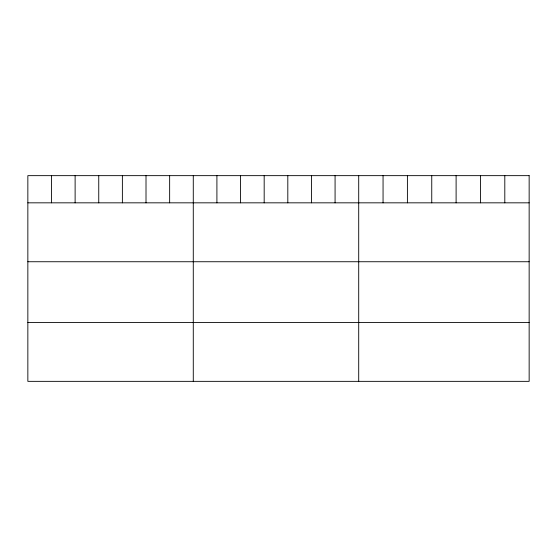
<?xml version="1.0" encoding="UTF-8"?>
<svg xmlns="http://www.w3.org/2000/svg" width="557" height="557" viewBox="0 0 557 557"><rect width="100%" height="100%" fill="white"/><g stroke="black" fill="none" stroke-linecap="round" stroke-linejoin="round"><path stroke-width="0.84" d="M27.85 202.832L529.15 202.832M27.85 261.741L529.15 261.741M27.85 322.44L529.15 322.44M504.802 175.65L504.802 202.832M480.454 175.65L480.454 202.832M456.106 175.65L456.106 202.832M431.752 175.65L431.752 202.832M407.404 175.65L407.404 202.832M383.056 175.65L383.056 202.832M358.708 175.65L358.708 381.35M335.077 175.65L335.077 202.832M311.44 175.65L311.44 202.832M287.809 175.65L287.809 202.832M264.178 175.65L264.178 202.832M240.547 175.65L240.547 202.832M216.91 175.65L216.91 202.832M193.279 175.65L193.279 381.35M169.648 175.65L169.648 202.832M146.011 175.65L146.011 202.832M122.38 175.65L122.38 202.832M98.749 175.65L98.749 202.832M75.118 175.65L75.118 202.832M51.481 175.65L51.481 202.832M529.15 175.65L27.85 175.65L27.85 381.35L529.15 381.35L529.15 175.65"/></g></svg>
